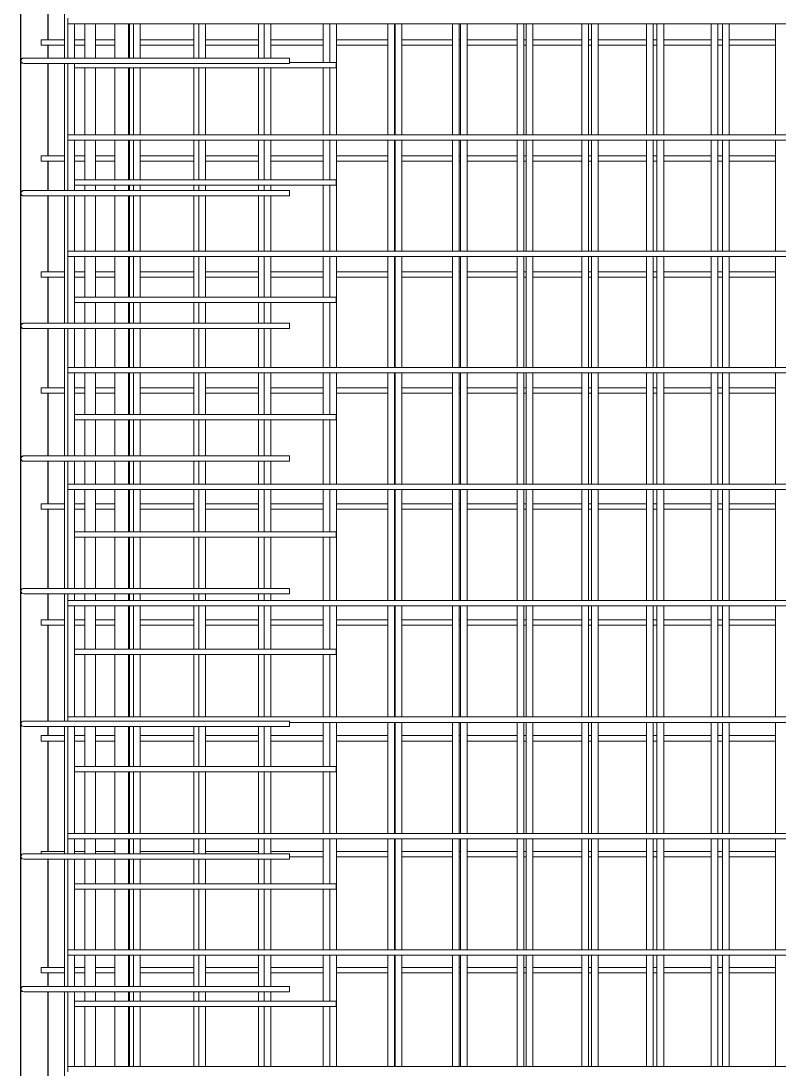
# Model space of a CAD drawing. Header units: millimetres. Extents: x 6720 to 22888, y -3063 to 10060.
# Drawn here: x 10063 to 11192, y 4714 to 6276 of the extents above; entities that cross this region are included whole.
import ezdxf

# ---------------------------------------------------------------- set-up
doc = ezdxf.new("R2010")
doc.units = ezdxf.units.MM
doc.layers.add('A-WALL', color=113, linetype='Continuous', lineweight=25)
doc.layers.add('S-RBAR', color=171, linetype='Continuous', lineweight=18)

msp = doc.modelspace()

# ---------------------------------------------------------------- linework, layer by layer
at = {"layer": 'A-WALL'}
for p, q in [((10062.6, -1395), (10062.6, 7060)), ((10102.6, 6410), (10102.6, 6247.4)), ((10102.6, 6239.4), (10102.6, 6220.3)), ((10102.6, 6212.3), (10102.6, 6074.6)), ((10102.6, 6066.6), (10102.6, 6022.7)), ((10102.6, 6014.7), (10102.6, 5901.7)), ((10102.6, 5893.7), (10102.6, 5825)), ((10102.6, 5817), (10102.6, 5728.9)), ((10102.6, 5720.9), (10102.6, 5627.3)), ((10102.6, 5619.3), (10102.6, 5556.1)), ((10102.6, 5548.1), (10102.6, 5429.7)), ((10102.6, 5421.7), (10102.6, 5383.2)), ((10102.6, 5375.2), (10102.6, 5232)), ((10102.6, 5224), (10102.6, 5210.4)), ((10102.6, 5202.4), (10102.6, 5037.6)), ((10102.6, 5026.3), (10102.6, 4864.8)), ((10102.6, 4856.8), (10102.6, 4836.7)), ((10102.6, 4828.7), (10102.6, 4691.9))]:
    msp.add_line(p, q, dxfattribs=at)
at = {"layer": 'S-RBAR'}
for p, q in [((10127.7, 6220.3), (10127.7, 6410)), ((10132.6, 6271.5), (10132.6, 6279.5)), ((10132.6, 6271.5), (12288.6, 6271.5)), ((10132.6, 6220.3), (10132.6, 6271.5)), ((10142.6, 6220.3), (10142.6, 6271.5)), ((10157.6, 6220.3), (10157.6, 6271.5)), ((10173.6, 6220.3), (10173.6, 6271.5)), ((10202.6, 6220.3), (10202.6, 6271.5)), ((10222.6, 6220.3), (10222.6, 6271.5)), ((10224.1, 6220.3), (10224.1, 6271.5)), ((10230.1, 6220.3), (10230.1, 6271.5)), ((10240.1, 6220.3), (10240.1, 6271.5)), ((10320.4, 6220.3), (10320.4, 6271.5)), ((10327.7, 6220.3), (10327.7, 6271.5)), ((10337.7, 6220.3), (10337.7, 6271.5)), ((10416.8, 6220.3), (10416.8, 6271.5)), ((10425.2, 6220.3), (10425.2, 6271.5)), ((10435.2, 6220.3), (10435.2, 6271.5)), ((10513.1, 6213.7), (10513.1, 6271.5)), ((10522.7, 6213.7), (10522.7, 6271.5)), ((10532.7, 6106), (10532.7, 6271.5)), ((10609.4, 6106), (10609.4, 6271.5)), ((10619.4, 6106), (10619.4, 6271.5)), ((10620.3, 6106), (10620.3, 6271.5)), ((10630.3, 6106), (10630.3, 6271.5)), ((10705.8, 6106), (10705.8, 6271.5)), ((10715.8, 6106), (10715.8, 6271.5)), ((10717.8, 6106), (10717.8, 6271.5)), ((10727.8, 6106), (10727.8, 6271.5)), ((10802.1, 6106), (10802.1, 6271.5)), ((10812.1, 6106), (10812.1, 6271.5)), ((10815.4, 6106), (10815.4, 6271.5)), ((10825.4, 6106), (10825.4, 6271.5)), ((10898.4, 6106), (10898.4, 6271.5)), ((10908.4, 6106), (10908.4, 6271.5)), ((10912.9, 6106), (10912.9, 6271.5)), ((10922.9, 6106), (10922.9, 6271.5)), ((10994.8, 6106), (10994.8, 6271.5)), ((11004.8, 6106), (11004.8, 6271.5)), ((11010.5, 6106), (11010.5, 6271.5)), ((11020.5, 6106), (11020.5, 6271.5)), ((11091.1, 6106), (11091.1, 6271.5)), ((11101.1, 6106), (11101.1, 6271.5)), ((11108, 6106), (11108, 6271.5)), ((11118, 6106), (11118, 6271.5)), ((11187.4, 6106), (11187.4, 6271.5)), ((10092.6, 6247.4), (10127.7, 6247.4)), ((10092.6, 6239.4), (10092.6, 6247.4)), ((10092.6, 6239.4), (10127.7, 6239.4)), ((10142.6, 6247.4), (10157.6, 6247.4)), ((10142.6, 6239.4), (10157.6, 6239.4)), ((10173.6, 6247.4), (10202.6, 6247.4)), ((10173.6, 6239.4), (10202.6, 6239.4)), ((10222.6, 6247.4), (10224.1, 6247.4)), ((10222.6, 6239.4), (10224.1, 6239.4)), ((10240.1, 6247.4), (10320.4, 6247.4)), ((10240.1, 6239.4), (10320.4, 6239.4)), ((10337.7, 6247.4), (10416.8, 6247.4)), ((10337.7, 6239.4), (10416.8, 6239.4)), ((10435.2, 6247.4), (10513.1, 6247.4)), ((10435.2, 6239.4), (10513.1, 6239.4)), ((10532.7, 6247.4), (10609.4, 6247.4)), ((10532.7, 6239.4), (10609.4, 6239.4)), ((10619.4, 6247.4), (10620.3, 6247.4)), ((10619.4, 6239.4), (10620.3, 6239.4)), ((10630.3, 6247.4), (10705.8, 6247.4)), ((10630.3, 6239.4), (10705.8, 6239.4)), ((10715.8, 6247.4), (10717.8, 6247.4)), ((10715.8, 6239.4), (10717.8, 6239.4)), ((10727.8, 6247.4), (10802.1, 6247.4)), ((10727.8, 6239.4), (10802.1, 6239.4)), ((10812.1, 6247.4), (10815.4, 6247.4)), ((10812.1, 6239.4), (10815.4, 6239.4)), ((10825.4, 6247.4), (10898.4, 6247.4)), ((10825.4, 6239.4), (10898.4, 6239.4)), ((10908.4, 6247.4), (10912.9, 6247.4)), ((10908.4, 6239.4), (10912.9, 6239.4)), ((10922.9, 6247.4), (10994.8, 6247.4)), ((10922.9, 6239.4), (10994.8, 6239.4)), ((11004.8, 6247.4), (11010.5, 6247.4)), ((11004.8, 6239.4), (11010.5, 6239.4)), ((11020.5, 6247.4), (11091.1, 6247.4)), ((11020.5, 6239.4), (11091.1, 6239.4)), ((11101.1, 6247.4), (11108, 6247.4)), ((11101.1, 6239.4), (11108, 6239.4)), ((11118, 6247.4), (11187.4, 6247.4)), ((11118, 6239.4), (11187.4, 6239.4)), ((10066.6, 6220.3), (10086.6, 6220.3)), ((10462.6, 6220.3), (10086.6, 6220.3)), ((10462.6, 6220.3), (10462.6, 6212.3)), ((10066.6, 6212.3), (10086.6, 6212.3)), ((10462.6, 6212.3), (10086.6, 6212.3)), ((10127.7, 6022.7), (10127.7, 6212.3)), ((10132.6, 6106), (10132.6, 6212.3)), ((10172.6, 6205.7), (10142.3, 6205.7)), ((10142.6, 6106), (10142.6, 6212.3)), ((10157.6, 6106), (10157.6, 6205.7)), ((10172.6, 6205.7), (10532.6, 6205.7)), ((10173.6, 6106), (10173.6, 6205.7)), ((10202.6, 6106), (10202.6, 6205.7)), ((10222.6, 6106), (10222.6, 6205.7)), ((10224.1, 6106), (10224.1, 6205.7)), ((10230.1, 6106), (10230.1, 6205.7)), ((10240.1, 6106), (10240.1, 6205.7)), ((10320.4, 6106), (10320.4, 6205.7)), ((10327.7, 6106), (10327.7, 6205.7)), ((10337.7, 6106), (10337.7, 6205.7)), ((10416.8, 6106), (10416.8, 6205.7)), ((10425.2, 6106), (10425.2, 6205.7)), ((10435.2, 6106), (10435.2, 6205.7)), ((10462.6, 6213.7), (10532.6, 6213.7)), ((10513.1, 6106), (10513.1, 6205.7)), ((10522.7, 6106), (10522.7, 6205.7)), ((10532.6, 6205.7), (10532.6, 6213.7)), ((10132.6, 6106), (12288.6, 6106)), ((10132.6, 6098), (10132.6, 6106)), ((10132.6, 6098), (12288.6, 6098)), ((10132.6, 6022.7), (10132.6, 6098)), ((10142.6, 6022.7), (10142.6, 6098)), ((10157.6, 6038.8), (10157.6, 6098)), ((10173.6, 6038.8), (10173.6, 6098)), ((10202.6, 6038.8), (10202.6, 6098)), ((10222.6, 6038.8), (10222.6, 6098)), ((10224.1, 6038.8), (10224.1, 6098)), ((10230.1, 6038.8), (10230.1, 6098)), ((10240.1, 6038.8), (10240.1, 6098)), ((10320.4, 6038.8), (10320.4, 6098)), ((10327.7, 6038.8), (10327.7, 6098)), ((10337.7, 6038.8), (10337.7, 6098)), ((10416.8, 6038.8), (10416.8, 6098)), ((10425.2, 6038.8), (10425.2, 6098)), ((10435.2, 6038.8), (10435.2, 6098)), ((10513.1, 6038.8), (10513.1, 6098)), ((10522.7, 6038.8), (10522.7, 6098)), ((10532.7, 5932.4), (10532.7, 6098)), ((10609.4, 5932.4), (10609.4, 6098)), ((10619.4, 5932.4), (10619.4, 6098)), ((10620.3, 5932.4), (10620.3, 6098)), ((10630.3, 5932.4), (10630.3, 6098)), ((10705.8, 5932.4), (10705.8, 6098)), ((10715.8, 5932.4), (10715.8, 6098)), ((10717.8, 5932.4), (10717.8, 6098)), ((10727.8, 5932.4), (10727.8, 6098)), ((10802.1, 5932.4), (10802.1, 6098)), ((10812.1, 5932.4), (10812.1, 6098)), ((10815.4, 5932.4), (10815.4, 6098)), ((10825.4, 5932.4), (10825.4, 6098)), ((10898.4, 5932.4), (10898.4, 6098)), ((10908.4, 5932.4), (10908.4, 6098)), ((10912.9, 5932.4), (10912.9, 6098)), ((10922.9, 5932.4), (10922.9, 6098)), ((10994.8, 5932.4), (10994.8, 6098)), ((11004.8, 5932.4), (11004.8, 6098)), ((11010.5, 5932.4), (11010.5, 6098)), ((11020.5, 5932.4), (11020.5, 6098)), ((11091.1, 5932.4), (11091.1, 6098)), ((11101.1, 5932.4), (11101.1, 6098)), ((11108, 5932.4), (11108, 6098)), ((11118, 5932.4), (11118, 6098)), ((11187.4, 5932.4), (11187.4, 6098)), ((10092.6, 6074.6), (10127.7, 6074.6)), ((10092.6, 6066.6), (10092.6, 6074.6)), ((10092.6, 6066.6), (10127.7, 6066.6)), ((10142.6, 6074.6), (10157.6, 6074.6)), ((10142.6, 6066.6), (10157.6, 6066.6)), ((10173.6, 6074.6), (10202.6, 6074.6)), ((10173.6, 6066.6), (10202.6, 6066.6)), ((10222.6, 6074.6), (10224.1, 6074.6)), ((10222.6, 6066.6), (10224.1, 6066.6)), ((10240.1, 6074.6), (10320.4, 6074.6)), ((10240.1, 6066.6), (10320.4, 6066.6)), ((10337.7, 6074.6), (10416.8, 6074.6)), ((10337.7, 6066.6), (10416.8, 6066.6)), ((10435.2, 6074.6), (10513.1, 6074.6)), ((10435.2, 6066.6), (10513.1, 6066.6)), ((10532.7, 6074.6), (10609.4, 6074.6)), ((10532.7, 6066.6), (10609.4, 6066.6)), ((10619.4, 6074.6), (10620.3, 6074.6)), ((10619.4, 6066.6), (10620.3, 6066.6)), ((10630.3, 6074.6), (10705.8, 6074.6)), ((10630.3, 6066.6), (10705.8, 6066.6)), ((10715.8, 6074.6), (10717.8, 6074.6)), ((10715.8, 6066.6), (10717.8, 6066.6)), ((10727.8, 6074.6), (10802.1, 6074.6)), ((10727.8, 6066.6), (10802.1, 6066.6)), ((10812.1, 6074.6), (10815.4, 6074.6)), ((10812.1, 6066.6), (10815.4, 6066.6)), ((10825.4, 6074.6), (10898.4, 6074.6)), ((10825.4, 6066.6), (10898.4, 6066.6)), ((10908.4, 6074.6), (10912.9, 6074.6)), ((10908.4, 6066.6), (10912.9, 6066.6)), ((10922.9, 6074.6), (10994.8, 6074.6)), ((10922.9, 6066.6), (10994.8, 6066.6)), ((11004.8, 6074.6), (11010.5, 6074.6)), ((11004.8, 6066.6), (11010.5, 6066.6)), ((11020.5, 6074.6), (11091.1, 6074.6)), ((11020.5, 6066.6), (11091.1, 6066.6)), ((11101.1, 6074.6), (11108, 6074.6)), ((11101.1, 6066.6), (11108, 6066.6)), ((11118, 6074.6), (11187.4, 6074.6)), ((11118, 6066.6), (11187.4, 6066.6)), ((10172.6, 6038.8), (10142.3, 6038.8)), ((10172.6, 6030.8), (10142.3, 6030.8)), ((10157.6, 6022.7), (10157.6, 6030.8)), ((10172.6, 6038.8), (10532.6, 6038.8)), ((10172.6, 6030.8), (10532.6, 6030.8)), ((10173.6, 6022.7), (10173.6, 6030.8)), ((10202.6, 6022.7), (10202.6, 6030.8)), ((10222.6, 6022.7), (10222.6, 6030.8)), ((10224.1, 6022.7), (10224.1, 6030.8)), ((10230.1, 6022.7), (10230.1, 6030.8)), ((10240.1, 6022.7), (10240.1, 6030.8)), ((10320.4, 6022.7), (10320.4, 6030.8)), ((10327.7, 6022.7), (10327.7, 6030.8)), ((10337.7, 6022.7), (10337.7, 6030.8)), ((10416.8, 6022.7), (10416.8, 6030.8)), ((10425.2, 6022.7), (10425.2, 6030.8)), ((10435.2, 6022.7), (10435.2, 6030.8)), ((10513.1, 5932.4), (10513.1, 6030.8)), ((10522.7, 5932.4), (10522.7, 6030.8)), ((10532.6, 6030.8), (10532.6, 6038.8)), ((10066.6, 6022.7), (10086.6, 6022.7)), ((10066.6, 6014.7), (10086.6, 6014.7)), ((10462.6, 6022.7), (10086.6, 6022.7)), ((10462.6, 6014.7), (10086.6, 6014.7)), ((10127.7, 5825), (10127.7, 6014.7)), ((10132.6, 5932.4), (10132.6, 6014.7)), ((10142.6, 5932.4), (10142.6, 6014.7)), ((10157.6, 5932.4), (10157.6, 6014.7)), ((10173.6, 5932.4), (10173.6, 6014.7)), ((10202.6, 5932.4), (10202.6, 6014.7)), ((10222.6, 5932.4), (10222.6, 6014.7)), ((10224.1, 5932.4), (10224.1, 6014.7)), ((10230.1, 5932.4), (10230.1, 6014.7)), ((10240.1, 5932.4), (10240.1, 6014.7)), ((10320.4, 5932.4), (10320.4, 6014.7)), ((10327.7, 5932.4), (10327.7, 6014.7)), ((10337.7, 5932.4), (10337.7, 6014.7)), ((10416.8, 5932.4), (10416.8, 6014.7)), ((10425.2, 5932.4), (10425.2, 6014.7)), ((10435.2, 5932.4), (10435.2, 6014.7)), ((10462.6, 6022.7), (10462.6, 6014.7)), ((10132.6, 5932.4), (12288.6, 5932.4)), ((10132.6, 5924.4), (10132.6, 5932.4)), ((10132.6, 5924.4), (12288.6, 5924.4)), ((10132.6, 5825), (10132.6, 5924.4)), ((10142.6, 5825), (10142.6, 5924.4)), ((10157.6, 5864), (10157.6, 5924.4)), ((10173.6, 5864), (10173.6, 5924.4)), ((10202.6, 5864), (10202.6, 5924.4)), ((10222.6, 5864), (10222.6, 5924.4)), ((10224.1, 5864), (10224.1, 5924.4)), ((10230.1, 5864), (10230.1, 5924.4)), ((10240.1, 5864), (10240.1, 5924.4)), ((10320.4, 5864), (10320.4, 5924.4)), ((10327.7, 5864), (10327.7, 5924.4)), ((10337.7, 5864), (10337.7, 5924.4)), ((10416.8, 5864), (10416.8, 5924.4)), ((10425.2, 5864), (10425.2, 5924.4)), ((10435.2, 5864), (10435.2, 5924.4)), ((10513.1, 5864), (10513.1, 5924.4)), ((10522.7, 5864), (10522.7, 5924.4)), ((10532.7, 5758.9), (10532.7, 5924.4)), ((10609.4, 5758.9), (10609.4, 5924.4)), ((10619.4, 5758.9), (10619.4, 5924.4)), ((10620.3, 5758.9), (10620.3, 5924.4)), ((10630.3, 5758.9), (10630.3, 5924.4)), ((10705.8, 5758.9), (10705.8, 5924.4)), ((10715.8, 5758.9), (10715.8, 5924.4)), ((10717.8, 5758.9), (10717.8, 5924.4)), ((10727.8, 5758.9), (10727.8, 5924.4)), ((10802.1, 5758.9), (10802.1, 5924.4)), ((10812.1, 5758.9), (10812.1, 5924.4)), ((10815.4, 5758.9), (10815.4, 5924.4)), ((10825.4, 5758.9), (10825.4, 5924.4)), ((10898.4, 5758.9), (10898.4, 5924.4)), ((10908.4, 5758.9), (10908.4, 5924.4)), ((10912.9, 5758.9), (10912.9, 5924.4)), ((10922.9, 5758.9), (10922.9, 5924.4)), ((10994.8, 5758.9), (10994.8, 5924.4)), ((11004.8, 5758.9), (11004.8, 5924.4)), ((11010.5, 5758.9), (11010.5, 5924.4)), ((11020.5, 5758.9), (11020.5, 5924.4)), ((11091.1, 5758.9), (11091.1, 5924.4)), ((11101.1, 5758.9), (11101.1, 5924.4)), ((11108, 5758.9), (11108, 5924.4)), ((11118, 5758.9), (11118, 5924.4)), ((11187.4, 5758.9), (11187.4, 5924.4)), ((10092.6, 5901.7), (10127.7, 5901.7)), ((10092.6, 5893.7), (10092.6, 5901.7)), ((10092.6, 5893.7), (10127.7, 5893.7)), ((10142.6, 5901.7), (10157.6, 5901.7)), ((10142.6, 5893.7), (10157.6, 5893.7)), ((10173.6, 5901.7), (10202.6, 5901.7)), ((10173.6, 5893.7), (10202.6, 5893.7)), ((10222.6, 5901.7), (10224.1, 5901.7)), ((10222.6, 5893.7), (10224.1, 5893.7)), ((10240.1, 5901.7), (10320.4, 5901.7)), ((10240.1, 5893.7), (10320.4, 5893.7)), ((10337.7, 5901.7), (10416.8, 5901.7)), ((10337.7, 5893.7), (10416.8, 5893.7)), ((10435.2, 5901.7), (10513.1, 5901.7)), ((10435.2, 5893.7), (10513.1, 5893.7)), ((10532.7, 5901.7), (10609.4, 5901.7)), ((10532.7, 5893.7), (10609.4, 5893.7)), ((10619.4, 5901.7), (10620.3, 5901.7)), ((10619.4, 5893.7), (10620.3, 5893.7)), ((10630.3, 5901.7), (10705.8, 5901.7)), ((10630.3, 5893.7), (10705.8, 5893.7)), ((10715.8, 5901.7), (10717.8, 5901.7)), ((10715.8, 5893.7), (10717.8, 5893.7)), ((10727.8, 5901.7), (10802.1, 5901.7)), ((10727.8, 5893.7), (10802.1, 5893.7)), ((10812.1, 5901.7), (10815.4, 5901.7)), ((10812.1, 5893.7), (10815.4, 5893.7)), ((10825.4, 5901.7), (10898.4, 5901.7)), ((10825.4, 5893.7), (10898.4, 5893.7)), ((10908.4, 5901.7), (10912.9, 5901.7)), ((10908.4, 5893.7), (10912.9, 5893.7)), ((10922.9, 5901.7), (10994.8, 5901.7)), ((10922.9, 5893.7), (10994.8, 5893.7)), ((11004.8, 5901.7), (11010.5, 5901.7)), ((11004.8, 5893.7), (11010.5, 5893.7)), ((11020.5, 5901.7), (11091.1, 5901.7)), ((11020.5, 5893.7), (11091.1, 5893.7)), ((11101.1, 5901.7), (11108, 5901.7)), ((11101.1, 5893.7), (11108, 5893.7)), ((11118, 5901.7), (11187.4, 5901.7)), ((11118, 5893.7), (11187.4, 5893.7)), ((10172.6, 5864), (10142.3, 5864)), ((10172.6, 5864), (10532.6, 5864)), ((10532.6, 5856), (10532.6, 5864)), ((10172.6, 5856), (10142.3, 5856)), ((10157.6, 5825), (10157.6, 5856)), ((10172.6, 5856), (10532.6, 5856)), ((10173.6, 5825), (10173.6, 5856)), ((10202.6, 5825), (10202.6, 5856)), ((10222.6, 5825), (10222.6, 5856)), ((10224.1, 5825), (10224.1, 5856)), ((10230.1, 5825), (10230.1, 5856)), ((10240.1, 5825), (10240.1, 5856)), ((10320.4, 5825), (10320.4, 5856)), ((10327.7, 5825), (10327.7, 5856)), ((10337.7, 5825), (10337.7, 5856)), ((10416.8, 5825), (10416.8, 5856)), ((10425.2, 5825), (10425.2, 5856)), ((10435.2, 5825), (10435.2, 5856)), ((10513.1, 5758.9), (10513.1, 5856)), ((10522.7, 5758.9), (10522.7, 5856)), ((10066.6, 5825), (10086.6, 5825)), ((10066.6, 5817), (10086.6, 5817)), ((10462.6, 5825), (10086.6, 5825)), ((10462.6, 5817), (10086.6, 5817)), ((10127.7, 5627.3), (10127.7, 5817)), ((10132.6, 5758.9), (10132.6, 5817)), ((10142.6, 5758.9), (10142.6, 5817)), ((10157.6, 5758.9), (10157.6, 5817)), ((10173.6, 5758.9), (10173.6, 5817)), ((10202.6, 5758.9), (10202.6, 5817)), ((10222.6, 5758.9), (10222.6, 5817)), ((10224.1, 5758.9), (10224.1, 5817)), ((10230.1, 5758.9), (10230.1, 5817)), ((10240.1, 5758.9), (10240.1, 5817)), ((10320.4, 5758.9), (10320.4, 5817)), ((10327.7, 5758.9), (10327.7, 5817)), ((10337.7, 5758.9), (10337.7, 5817)), ((10416.8, 5758.9), (10416.8, 5817)), ((10425.2, 5758.9), (10425.2, 5817)), ((10435.2, 5758.9), (10435.2, 5817)), ((10462.6, 5825), (10462.6, 5817)), ((10132.6, 5758.9), (12288.6, 5758.9)), ((10132.6, 5750.9), (10132.6, 5758.9)), ((10132.6, 5750.9), (12288.6, 5750.9)), ((10132.6, 5627.3), (10132.6, 5750.9)), ((10142.6, 5627.3), (10142.6, 5750.9)), ((10157.6, 5689.1), (10157.6, 5750.9)), ((10173.6, 5689.1), (10173.6, 5750.9)), ((10202.6, 5689.1), (10202.6, 5750.9)), ((10222.6, 5689.1), (10222.6, 5750.9)), ((10224.1, 5689.1), (10224.1, 5750.9)), ((10230.1, 5689.1), (10230.1, 5750.9)), ((10240.1, 5689.1), (10240.1, 5750.9)), ((10320.4, 5689.1), (10320.4, 5750.9)), ((10327.7, 5689.1), (10327.7, 5750.9)), ((10337.7, 5689.1), (10337.7, 5750.9)), ((10416.8, 5689.1), (10416.8, 5750.9)), ((10425.2, 5689.1), (10425.2, 5750.9)), ((10435.2, 5689.1), (10435.2, 5750.9)), ((10513.1, 5689.1), (10513.1, 5750.9)), ((10522.7, 5689.1), (10522.7, 5750.9)), ((10532.7, 5585.3), (10532.7, 5750.9)), ((10609.4, 5585.3), (10609.4, 5750.9)), ((10619.4, 5585.3), (10619.4, 5750.9)), ((10620.3, 5585.3), (10620.3, 5750.9)), ((10630.3, 5585.3), (10630.3, 5750.9)), ((10705.8, 5585.3), (10705.8, 5750.9)), ((10715.8, 5585.3), (10715.8, 5750.9)), ((10717.8, 5585.3), (10717.8, 5750.9)), ((10727.8, 5585.3), (10727.8, 5750.9)), ((10802.1, 5585.3), (10802.1, 5750.9)), ((10812.1, 5585.3), (10812.1, 5750.9)), ((10815.4, 5585.3), (10815.4, 5750.9)), ((10825.4, 5585.3), (10825.4, 5750.9)), ((10898.4, 5585.3), (10898.4, 5750.9)), ((10908.4, 5585.3), (10908.4, 5750.9)), ((10912.9, 5585.3), (10912.9, 5750.9)), ((10922.9, 5585.3), (10922.9, 5750.9)), ((10994.8, 5585.3), (10994.8, 5750.9)), ((11004.8, 5585.3), (11004.8, 5750.9)), ((11010.5, 5585.3), (11010.5, 5750.9)), ((11020.5, 5585.3), (11020.5, 5750.9)), ((11091.1, 5585.3), (11091.1, 5750.9)), ((11101.1, 5585.3), (11101.1, 5750.9)), ((11108, 5585.3), (11108, 5750.9)), ((11118, 5585.3), (11118, 5750.9)), ((11187.4, 5585.3), (11187.4, 5750.9)), ((10092.6, 5728.9), (10127.7, 5728.9)), ((10092.6, 5720.9), (10092.6, 5728.9)), ((10092.6, 5720.9), (10127.7, 5720.9)), ((10142.6, 5728.9), (10157.6, 5728.9)), ((10142.6, 5720.9), (10157.6, 5720.9)), ((10173.6, 5728.9), (10202.6, 5728.9)), ((10173.6, 5720.9), (10202.6, 5720.9)), ((10222.6, 5728.9), (10224.1, 5728.9)), ((10222.6, 5720.9), (10224.1, 5720.9)), ((10240.1, 5728.9), (10320.4, 5728.9)), ((10240.1, 5720.9), (10320.4, 5720.9)), ((10337.7, 5728.9), (10416.8, 5728.9)), ((10337.7, 5720.9), (10416.8, 5720.9)), ((10435.2, 5728.9), (10513.1, 5728.9)), ((10435.2, 5720.9), (10513.1, 5720.9)), ((10532.7, 5728.9), (10609.4, 5728.9)), ((10532.7, 5720.9), (10609.4, 5720.9)), ((10619.4, 5728.9), (10620.3, 5728.9)), ((10619.4, 5720.9), (10620.3, 5720.9)), ((10630.3, 5728.9), (10705.8, 5728.9)), ((10630.3, 5720.9), (10705.8, 5720.9)), ((10715.8, 5728.9), (10717.8, 5728.9)), ((10715.8, 5720.9), (10717.8, 5720.9)), ((10727.8, 5728.9), (10802.1, 5728.9)), ((10727.8, 5720.9), (10802.1, 5720.9)), ((10812.1, 5728.9), (10815.4, 5728.9)), ((10812.1, 5720.9), (10815.4, 5720.9)), ((10825.4, 5728.9), (10898.4, 5728.9)), ((10825.4, 5720.9), (10898.4, 5720.9)), ((10908.4, 5728.9), (10912.9, 5728.9)), ((10908.4, 5720.9), (10912.9, 5720.9)), ((10922.9, 5728.9), (10994.8, 5728.9)), ((10922.9, 5720.9), (10994.8, 5720.9)), ((11004.8, 5728.9), (11010.5, 5728.9)), ((11004.8, 5720.9), (11010.5, 5720.9)), ((11020.5, 5728.9), (11091.1, 5728.9)), ((11020.5, 5720.9), (11091.1, 5720.9)), ((11101.1, 5728.9), (11108, 5728.9)), ((11101.1, 5720.9), (11108, 5720.9)), ((11118, 5728.9), (11187.4, 5728.9)), ((11118, 5720.9), (11187.4, 5720.9)), ((10172.6, 5689.1), (10142.3, 5689.1)), ((10172.6, 5689.1), (10532.6, 5689.1)), ((10532.6, 5681.1), (10532.6, 5689.1)), ((10172.6, 5681.1), (10142.3, 5681.1)), ((10157.6, 5627.3), (10157.6, 5681.1)), ((10172.6, 5681.1), (10532.6, 5681.1)), ((10173.6, 5627.3), (10173.6, 5681.1)), ((10202.6, 5627.3), (10202.6, 5681.1)), ((10222.6, 5627.3), (10222.6, 5681.1)), ((10224.1, 5627.3), (10224.1, 5681.1)), ((10230.1, 5627.3), (10230.1, 5681.1)), ((10240.1, 5627.3), (10240.1, 5681.1)), ((10320.4, 5627.3), (10320.4, 5681.1)), ((10327.7, 5627.3), (10327.7, 5681.1)), ((10337.7, 5627.3), (10337.7, 5681.1)), ((10416.8, 5627.3), (10416.8, 5681.1)), ((10425.2, 5627.3), (10425.2, 5681.1)), ((10435.2, 5627.3), (10435.2, 5681.1)), ((10513.1, 5585.3), (10513.1, 5681.1)), ((10522.7, 5585.3), (10522.7, 5681.1)), ((10066.6, 5627.3), (10086.6, 5627.3)), ((10462.6, 5627.3), (10086.6, 5627.3)), ((10462.6, 5627.3), (10462.6, 5619.3)), ((10066.6, 5619.3), (10086.6, 5619.3)), ((10462.6, 5619.3), (10086.6, 5619.3)), ((10127.7, 5429.7), (10127.7, 5619.3)), ((10132.6, 5585.3), (10132.6, 5619.3)), ((10142.6, 5585.3), (10142.6, 5619.3)), ((10157.6, 5585.3), (10157.6, 5619.3)), ((10173.6, 5585.3), (10173.6, 5619.3)), ((10202.6, 5585.3), (10202.6, 5619.3)), ((10222.6, 5585.3), (10222.6, 5619.3)), ((10224.1, 5585.3), (10224.1, 5619.3)), ((10230.1, 5585.3), (10230.1, 5619.3)), ((10240.1, 5585.3), (10240.1, 5619.3)), ((10320.4, 5585.3), (10320.4, 5619.3)), ((10327.7, 5585.3), (10327.7, 5619.3)), ((10337.7, 5585.3), (10337.7, 5619.3)), ((10416.8, 5585.3), (10416.8, 5619.3)), ((10425.2, 5585.3), (10425.2, 5619.3)), ((10435.2, 5585.3), (10435.2, 5619.3)), ((10132.6, 5585.3), (12288.6, 5585.3)), ((10132.6, 5577.3), (10132.6, 5585.3)), ((10132.6, 5577.3), (12288.6, 5577.3)), ((10132.6, 5429.7), (10132.6, 5577.3)), ((10142.6, 5429.7), (10142.6, 5577.3)), ((10157.6, 5514.2), (10157.6, 5577.3)), ((10173.6, 5514.2), (10173.6, 5577.3)), ((10202.6, 5514.2), (10202.6, 5577.3)), ((10222.6, 5514.2), (10222.6, 5577.3)), ((10224.1, 5514.2), (10224.1, 5577.3)), ((10230.1, 5514.2), (10230.1, 5577.3)), ((10240.1, 5514.2), (10240.1, 5577.3)), ((10320.4, 5514.2), (10320.4, 5577.3)), ((10327.7, 5514.2), (10327.7, 5577.3)), ((10337.7, 5514.2), (10337.7, 5577.3)), ((10416.8, 5514.2), (10416.8, 5577.3)), ((10425.2, 5514.2), (10425.2, 5577.3)), ((10435.2, 5514.2), (10435.2, 5577.3)), ((10513.1, 5514.2), (10513.1, 5577.3)), ((10522.7, 5514.2), (10522.7, 5577.3)), ((10532.7, 5411.8), (10532.7, 5577.3)), ((10609.4, 5411.8), (10609.4, 5577.3)), ((10619.4, 5411.8), (10619.4, 5577.3)), ((10620.3, 5411.8), (10620.3, 5577.3)), ((10630.3, 5411.8), (10630.3, 5577.3)), ((10705.8, 5411.8), (10705.8, 5577.3)), ((10715.8, 5411.8), (10715.8, 5577.3)), ((10717.8, 5411.8), (10717.8, 5577.3)), ((10727.8, 5411.8), (10727.8, 5577.3)), ((10802.1, 5411.8), (10802.1, 5577.3)), ((10812.1, 5411.8), (10812.1, 5577.3)), ((10815.4, 5411.8), (10815.4, 5577.3)), ((10825.4, 5411.8), (10825.4, 5577.3)), ((10898.4, 5411.8), (10898.4, 5577.3)), ((10908.4, 5411.8), (10908.4, 5577.3)), ((10912.9, 5411.8), (10912.9, 5577.3)), ((10922.9, 5411.8), (10922.9, 5577.3)), ((10994.8, 5411.8), (10994.8, 5577.3)), ((11004.8, 5411.8), (11004.8, 5577.3)), ((11010.5, 5411.8), (11010.5, 5577.3)), ((11020.5, 5411.8), (11020.5, 5577.3)), ((11091.1, 5411.8), (11091.1, 5577.3)), ((11101.1, 5411.8), (11101.1, 5577.3)), ((11108, 5411.8), (11108, 5577.3)), ((11118, 5411.8), (11118, 5577.3)), ((11187.4, 5411.8), (11187.4, 5577.3)), ((10092.6, 5556.1), (10127.7, 5556.1)), ((10092.6, 5548.1), (10092.6, 5556.1)), ((10092.6, 5548.1), (10127.7, 5548.1)), ((10142.6, 5556.1), (10157.6, 5556.1)), ((10142.6, 5548.1), (10157.6, 5548.1)), ((10173.6, 5556.1), (10202.6, 5556.1)), ((10173.6, 5548.1), (10202.6, 5548.1)), ((10222.6, 5556.1), (10224.1, 5556.1)), ((10222.6, 5548.1), (10224.1, 5548.1)), ((10240.1, 5556.1), (10320.4, 5556.1)), ((10240.1, 5548.1), (10320.4, 5548.1)), ((10337.7, 5556.1), (10416.8, 5556.1)), ((10337.7, 5548.1), (10416.8, 5548.1)), ((10435.2, 5556.1), (10513.1, 5556.1)), ((10435.2, 5548.1), (10513.1, 5548.1)), ((10532.7, 5556.1), (10609.4, 5556.1)), ((10532.7, 5548.1), (10609.4, 5548.1)), ((10619.4, 5556.1), (10620.3, 5556.1)), ((10619.4, 5548.1), (10620.3, 5548.1)), ((10630.3, 5556.1), (10705.8, 5556.1)), ((10630.3, 5548.1), (10705.8, 5548.1)), ((10715.8, 5556.1), (10717.8, 5556.1)), ((10715.8, 5548.1), (10717.8, 5548.1)), ((10727.8, 5556.1), (10802.1, 5556.1)), ((10727.8, 5548.1), (10802.1, 5548.1)), ((10812.1, 5556.1), (10815.4, 5556.1)), ((10812.1, 5548.1), (10815.4, 5548.1)), ((10825.4, 5556.1), (10898.4, 5556.1)), ((10825.4, 5548.1), (10898.4, 5548.1)), ((10908.4, 5556.1), (10912.9, 5556.1)), ((10908.4, 5548.1), (10912.9, 5548.1)), ((10922.9, 5556.1), (10994.8, 5556.1)), ((10922.9, 5548.1), (10994.8, 5548.1)), ((11004.8, 5556.1), (11010.5, 5556.1)), ((11004.8, 5548.1), (11010.5, 5548.1)), ((11020.5, 5556.1), (11091.1, 5556.1)), ((11020.5, 5548.1), (11091.1, 5548.1)), ((11101.1, 5556.1), (11108, 5556.1)), ((11101.1, 5548.1), (11108, 5548.1)), ((11118, 5556.1), (11187.4, 5556.1)), ((11118, 5548.1), (11187.4, 5548.1)), ((10172.6, 5514.2), (10142.3, 5514.2)), ((10172.6, 5514.2), (10532.6, 5514.2)), ((10532.6, 5506.2), (10532.6, 5514.2)), ((10172.6, 5506.2), (10142.3, 5506.2)), ((10157.6, 5429.7), (10157.6, 5506.2)), ((10172.6, 5506.2), (10532.6, 5506.2)), ((10173.6, 5429.7), (10173.6, 5506.2)), ((10202.6, 5429.7), (10202.6, 5506.2)), ((10222.6, 5429.7), (10222.6, 5506.2)), ((10224.1, 5429.7), (10224.1, 5506.2)), ((10230.1, 5429.7), (10230.1, 5506.2)), ((10240.1, 5429.7), (10240.1, 5506.2)), ((10320.4, 5429.7), (10320.4, 5506.2)), ((10327.7, 5429.7), (10327.7, 5506.2)), ((10337.7, 5429.7), (10337.7, 5506.2)), ((10416.8, 5429.7), (10416.8, 5506.2)), ((10425.2, 5429.7), (10425.2, 5506.2)), ((10435.2, 5429.7), (10435.2, 5506.2)), ((10513.1, 5411.8), (10513.1, 5506.2)), ((10522.7, 5411.8), (10522.7, 5506.2)), ((10066.6, 5429.7), (10086.6, 5429.7)), ((10066.6, 5421.7), (10086.6, 5421.7)), ((10462.6, 5429.7), (10086.6, 5429.7)), ((10462.6, 5421.7), (10086.6, 5421.7)), ((10127.7, 5232), (10127.7, 5421.7)), ((10132.6, 5411.8), (10132.6, 5421.7)), ((10142.6, 5411.8), (10142.6, 5421.7)), ((10157.6, 5411.8), (10157.6, 5421.7)), ((10173.6, 5411.8), (10173.6, 5421.7)), ((10202.6, 5411.8), (10202.6, 5421.7)), ((10222.6, 5411.8), (10222.6, 5421.7)), ((10224.1, 5411.8), (10224.1, 5421.7)), ((10230.1, 5411.8), (10230.1, 5421.7)), ((10240.1, 5411.8), (10240.1, 5421.7)), ((10320.4, 5411.8), (10320.4, 5421.7)), ((10327.7, 5411.8), (10327.7, 5421.7)), ((10337.7, 5411.8), (10337.7, 5421.7)), ((10416.8, 5411.8), (10416.8, 5421.7)), ((10425.2, 5411.8), (10425.2, 5421.7)), ((10435.2, 5411.8), (10435.2, 5421.7)), ((10462.6, 5429.7), (10462.6, 5421.7)), ((10132.6, 5411.8), (12288.6, 5411.8)), ((10132.6, 5403.8), (10132.6, 5411.8)), ((10132.6, 5403.8), (12288.6, 5403.8)), ((10132.6, 5238.2), (10132.6, 5403.8)), ((10142.6, 5238.2), (10142.6, 5403.8)), ((10157.6, 5339.4), (10157.6, 5403.8)), ((10173.6, 5339.4), (10173.6, 5403.8)), ((10202.6, 5339.4), (10202.6, 5403.8)), ((10222.6, 5339.4), (10222.6, 5403.8)), ((10224.1, 5339.4), (10224.1, 5403.8)), ((10230.1, 5339.4), (10230.1, 5403.8)), ((10240.1, 5339.4), (10240.1, 5403.8)), ((10320.4, 5339.4), (10320.4, 5403.8)), ((10327.7, 5339.4), (10327.7, 5403.8)), ((10337.7, 5339.4), (10337.7, 5403.8)), ((10416.8, 5339.4), (10416.8, 5403.8)), ((10425.2, 5339.4), (10425.2, 5403.8)), ((10435.2, 5339.4), (10435.2, 5403.8)), ((10513.1, 5339.4), (10513.1, 5403.8)), ((10522.7, 5339.4), (10522.7, 5403.8)), ((10532.7, 5238.2), (10532.7, 5403.8)), ((10609.4, 5238.2), (10609.4, 5403.8)), ((10619.4, 5238.2), (10619.4, 5403.8)), ((10620.3, 5238.2), (10620.3, 5403.8)), ((10630.3, 5238.2), (10630.3, 5403.8)), ((10705.8, 5238.2), (10705.8, 5403.8)), ((10715.8, 5238.2), (10715.8, 5403.8)), ((10717.8, 5238.2), (10717.8, 5403.8)), ((10727.8, 5238.2), (10727.8, 5403.8)), ((10802.1, 5238.2), (10802.1, 5403.8)), ((10812.1, 5238.2), (10812.1, 5403.8)), ((10815.4, 5238.2), (10815.4, 5403.8)), ((10825.4, 5238.2), (10825.4, 5403.8)), ((10898.4, 5238.2), (10898.4, 5403.8)), ((10908.4, 5238.2), (10908.4, 5403.8)), ((10912.9, 5238.2), (10912.9, 5403.8)), ((10922.9, 5238.2), (10922.9, 5403.8)), ((10994.8, 5238.2), (10994.8, 5403.8)), ((11004.8, 5238.2), (11004.8, 5403.8)), ((11010.5, 5238.2), (11010.5, 5403.8)), ((11020.5, 5238.2), (11020.5, 5403.8)), ((11091.1, 5238.2), (11091.1, 5403.8)), ((11101.1, 5238.2), (11101.1, 5403.8)), ((11108, 5238.2), (11108, 5403.8)), ((11118, 5238.2), (11118, 5403.8)), ((11187.4, 5238.2), (11187.4, 5403.8)), ((10092.6, 5383.2), (10127.7, 5383.2)), ((10092.6, 5375.2), (10092.6, 5383.2)), ((10092.6, 5375.2), (10127.7, 5375.2)), ((10142.6, 5383.2), (10157.6, 5383.2)), ((10142.6, 5375.2), (10157.6, 5375.2)), ((10173.6, 5383.2), (10202.6, 5383.2)), ((10173.6, 5375.2), (10202.6, 5375.2)), ((10222.6, 5383.2), (10224.1, 5383.2)), ((10222.6, 5375.2), (10224.1, 5375.2)), ((10240.1, 5383.2), (10320.4, 5383.2)), ((10240.1, 5375.2), (10320.4, 5375.2)), ((10337.7, 5383.2), (10416.8, 5383.2)), ((10337.7, 5375.2), (10416.8, 5375.2)), ((10435.2, 5383.2), (10513.1, 5383.2)), ((10435.2, 5375.2), (10513.1, 5375.2)), ((10532.7, 5383.2), (10609.4, 5383.2)), ((10532.7, 5375.2), (10609.4, 5375.2)), ((10619.4, 5383.2), (10620.3, 5383.2)), ((10619.4, 5375.2), (10620.3, 5375.2)), ((10630.3, 5383.2), (10705.8, 5383.2)), ((10630.3, 5375.2), (10705.8, 5375.2)), ((10715.8, 5383.2), (10717.8, 5383.2)), ((10715.8, 5375.2), (10717.8, 5375.2)), ((10727.8, 5383.2), (10802.1, 5383.2)), ((10727.8, 5375.2), (10802.1, 5375.2)), ((10812.1, 5383.2), (10815.4, 5383.2)), ((10812.1, 5375.2), (10815.4, 5375.2)), ((10825.4, 5383.2), (10898.4, 5383.2)), ((10825.4, 5375.2), (10898.4, 5375.2)), ((10908.4, 5383.2), (10912.9, 5383.2)), ((10908.4, 5375.2), (10912.9, 5375.2)), ((10922.9, 5383.2), (10994.8, 5383.2)), ((10922.9, 5375.2), (10994.8, 5375.2)), ((11004.8, 5383.2), (11010.5, 5383.2)), ((11004.8, 5375.2), (11010.5, 5375.2)), ((11020.5, 5383.2), (11091.1, 5383.2)), ((11020.5, 5375.2), (11091.1, 5375.2)), ((11101.1, 5383.2), (11108, 5383.2)), ((11101.1, 5375.2), (11108, 5375.2)), ((11118, 5383.2), (11187.4, 5383.2)), ((11118, 5375.2), (11187.4, 5375.2)), ((10172.6, 5339.4), (10142.3, 5339.4)), ((10172.6, 5331.4), (10142.3, 5331.4)), ((10157.6, 5238.2), (10157.6, 5331.4)), ((10172.6, 5339.4), (10532.6, 5339.4)), ((10172.6, 5331.4), (10532.6, 5331.4)), ((10173.6, 5238.2), (10173.6, 5331.4)), ((10202.6, 5238.2), (10202.6, 5331.4)), ((10222.6, 5238.2), (10222.6, 5331.4)), ((10224.1, 5238.2), (10224.1, 5331.4)), ((10230.1, 5238.2), (10230.1, 5331.4)), ((10240.1, 5238.2), (10240.1, 5331.4)), ((10320.4, 5238.2), (10320.4, 5331.4)), ((10327.7, 5238.2), (10327.7, 5331.4)), ((10337.7, 5238.2), (10337.7, 5331.4)), ((10416.8, 5238.2), (10416.8, 5331.4)), ((10425.2, 5238.2), (10425.2, 5331.4)), ((10435.2, 5238.2), (10435.2, 5331.4)), ((10513.1, 5238.2), (10513.1, 5331.4)), ((10522.7, 5238.2), (10522.7, 5331.4)), ((10532.6, 5331.4), (10532.6, 5339.4)), ((10132.6, 5238.2), (12288.6, 5238.2)), ((10132.6, 5232), (10132.6, 5238.2)), ((10066.6, 5232), (10086.6, 5232)), ((10066.6, 5224), (10086.6, 5224)), ((10462.6, 5232), (10086.6, 5232)), ((10462.6, 5224), (10086.6, 5224)), ((10127.7, 5034.3), (10127.7, 5224)), ((10132.6, 5064.6), (10132.6, 5224)), ((10142.6, 5064.6), (10142.6, 5224)), ((10157.6, 5164.5), (10157.6, 5224)), ((10173.6, 5164.5), (10173.6, 5224)), ((10202.6, 5164.5), (10202.6, 5224)), ((10222.6, 5164.5), (10222.6, 5224)), ((10224.1, 5164.5), (10224.1, 5224)), ((10230.1, 5164.5), (10230.1, 5224)), ((10240.1, 5164.5), (10240.1, 5224)), ((10320.4, 5164.5), (10320.4, 5224)), ((10327.7, 5164.5), (10327.7, 5224)), ((10337.7, 5164.5), (10337.7, 5224)), ((10416.8, 5164.5), (10416.8, 5224)), ((10425.2, 5164.5), (10425.2, 5224)), ((10435.2, 5164.5), (10435.2, 5224)), ((10462.6, 5232), (10462.6, 5224)), ((10462.6, 5230.2), (11918.6, 5230.2)), ((10513.1, 5164.5), (10513.1, 5230.2)), ((10522.7, 5164.5), (10522.7, 5230.2)), ((10532.7, 5064.6), (10532.7, 5230.2)), ((10609.4, 5064.6), (10609.4, 5230.2)), ((10619.4, 5064.6), (10619.4, 5230.2)), ((10620.3, 5064.6), (10620.3, 5230.2)), ((10630.3, 5064.6), (10630.3, 5230.2)), ((10705.8, 5064.6), (10705.8, 5230.2)), ((10715.8, 5064.6), (10715.8, 5230.2)), ((10717.8, 5064.6), (10717.8, 5230.2)), ((10727.8, 5064.6), (10727.8, 5230.2)), ((10802.1, 5064.6), (10802.1, 5230.2)), ((10812.1, 5064.6), (10812.1, 5230.2)), ((10815.4, 5064.6), (10815.4, 5230.2)), ((10825.4, 5064.6), (10825.4, 5230.2)), ((10898.4, 5064.6), (10898.4, 5230.2)), ((10908.4, 5064.6), (10908.4, 5230.2)), ((10912.9, 5064.6), (10912.9, 5230.2)), ((10922.9, 5064.6), (10922.9, 5230.2)), ((10994.8, 5064.6), (10994.8, 5230.2)), ((11004.8, 5064.6), (11004.8, 5230.2)), ((11010.5, 5064.6), (11010.5, 5230.2)), ((11020.5, 5064.6), (11020.5, 5230.2)), ((11091.1, 5064.6), (11091.1, 5230.2)), ((11101.1, 5064.6), (11101.1, 5230.2)), ((11108, 5064.6), (11108, 5230.2)), ((11118, 5064.6), (11118, 5230.2)), ((11187.4, 5064.6), (11187.4, 5230.2)), ((10092.6, 5210.4), (10127.7, 5210.4)), ((10092.6, 5202.4), (10092.6, 5210.4)), ((10092.6, 5202.4), (10127.7, 5202.4)), ((10142.6, 5210.4), (10157.6, 5210.4)), ((10142.6, 5202.4), (10157.6, 5202.4)), ((10173.6, 5210.4), (10202.6, 5210.4)), ((10173.6, 5202.4), (10202.6, 5202.4)), ((10222.6, 5210.4), (10224.1, 5210.4)), ((10222.6, 5202.4), (10224.1, 5202.4)), ((10240.1, 5210.4), (10320.4, 5210.4)), ((10240.1, 5202.4), (10320.4, 5202.4)), ((10337.7, 5210.4), (10416.8, 5210.4)), ((10337.7, 5202.4), (10416.8, 5202.4)), ((10435.2, 5210.4), (10513.1, 5210.4)), ((10435.2, 5202.4), (10513.1, 5202.4)), ((10532.7, 5210.4), (10609.4, 5210.4)), ((10532.7, 5202.4), (10609.4, 5202.4)), ((10619.4, 5210.4), (10620.3, 5210.4)), ((10619.4, 5202.4), (10620.3, 5202.4)), ((10630.3, 5210.4), (10705.8, 5210.4)), ((10630.3, 5202.4), (10705.8, 5202.4)), ((10715.8, 5210.4), (10717.8, 5210.4)), ((10715.8, 5202.4), (10717.8, 5202.4)), ((10727.8, 5210.4), (10802.1, 5210.4)), ((10727.8, 5202.4), (10802.1, 5202.4)), ((10812.1, 5210.4), (10815.4, 5210.4)), ((10812.1, 5202.4), (10815.4, 5202.4)), ((10825.4, 5210.4), (10898.4, 5210.4)), ((10825.4, 5202.4), (10898.4, 5202.4)), ((10908.4, 5210.4), (10912.9, 5210.4)), ((10908.4, 5202.4), (10912.9, 5202.4)), ((10922.9, 5210.4), (10994.8, 5210.4)), ((10922.9, 5202.4), (10994.8, 5202.4)), ((11004.8, 5210.4), (11010.5, 5210.4)), ((11004.8, 5202.4), (11010.5, 5202.4)), ((11020.5, 5210.4), (11091.1, 5210.4)), ((11020.5, 5202.4), (11091.1, 5202.4)), ((11101.1, 5210.4), (11108, 5210.4)), ((11101.1, 5202.4), (11108, 5202.4)), ((11118, 5210.4), (11187.4, 5210.4)), ((11118, 5202.4), (11187.4, 5202.4)), ((10172.6, 5164.5), (10142.3, 5164.5)), ((10172.6, 5156.5), (10142.3, 5156.5)), ((10157.6, 5064.6), (10157.6, 5156.5)), ((10172.6, 5164.5), (10532.6, 5164.5)), ((10172.6, 5156.5), (10532.6, 5156.5)), ((10173.6, 5064.6), (10173.6, 5156.5)), ((10202.6, 5064.6), (10202.6, 5156.5)), ((10222.6, 5064.6), (10222.6, 5156.5)), ((10224.1, 5064.6), (10224.1, 5156.5)), ((10230.1, 5064.6), (10230.1, 5156.5)), ((10240.1, 5064.6), (10240.1, 5156.5)), ((10320.4, 5064.6), (10320.4, 5156.5)), ((10327.7, 5064.6), (10327.7, 5156.5)), ((10337.7, 5064.6), (10337.7, 5156.5)), ((10416.8, 5064.6), (10416.8, 5156.5)), ((10425.2, 5064.6), (10425.2, 5156.5)), ((10435.2, 5064.6), (10435.2, 5156.5)), ((10513.1, 5064.6), (10513.1, 5156.5)), ((10522.7, 5064.6), (10522.7, 5156.5)), ((10532.6, 5156.5), (10532.6, 5164.5)), ((10132.6, 5064.6), (12288.6, 5064.6)), ((10132.6, 5056.6), (10132.6, 5064.6)), ((10132.6, 5056.6), (12288.6, 5056.6)), ((10132.6, 5034.3), (10132.6, 5056.6)), ((10142.6, 5034.3), (10142.6, 5056.6)), ((10157.6, 5034.3), (10157.6, 5056.6)), ((10173.6, 5034.3), (10173.6, 5056.6)), ((10202.6, 5034.3), (10202.6, 5056.6)), ((10222.6, 5034.3), (10222.6, 5056.6)), ((10224.1, 5034.3), (10224.1, 5056.6)), ((10230.1, 5034.3), (10230.1, 5056.6)), ((10240.1, 5034.3), (10240.1, 5056.6)), ((10320.4, 5034.3), (10320.4, 5056.6)), ((10327.7, 5034.3), (10327.7, 5056.6)), ((10337.7, 5034.3), (10337.7, 5056.6)), ((10416.8, 5034.3), (10416.8, 5056.6)), ((10425.2, 5034.3), (10425.2, 5056.6)), ((10435.2, 5034.3), (10435.2, 5056.6)), ((10513.1, 4989.6), (10513.1, 5056.6)), ((10522.7, 4989.6), (10522.7, 5056.6)), ((10532.7, 4891.1), (10532.7, 5056.6)), ((10609.4, 4891.1), (10609.4, 5056.6)), ((10619.4, 4891.1), (10619.4, 5056.6)), ((10620.3, 4891.1), (10620.3, 5056.6)), ((10630.3, 4891.1), (10630.3, 5056.6)), ((10705.8, 4891.1), (10705.8, 5056.6)), ((10715.8, 4891.1), (10715.8, 5056.6)), ((10717.8, 4891.1), (10717.8, 5056.6)), ((10727.8, 4891.1), (10727.8, 5056.6)), ((10802.1, 4891.1), (10802.1, 5056.6)), ((10812.1, 4891.1), (10812.1, 5056.6)), ((10815.4, 4891.1), (10815.4, 5056.6)), ((10825.4, 4891.1), (10825.4, 5056.6)), ((10898.4, 4891.1), (10898.4, 5056.6)), ((10908.4, 4891.1), (10908.4, 5056.6)), ((10912.9, 4891.1), (10912.9, 5056.6)), ((10922.9, 4891.1), (10922.9, 5056.6)), ((10994.8, 4891.1), (10994.8, 5056.6)), ((11004.8, 4891.1), (11004.8, 5056.6)), ((11010.5, 4891.1), (11010.5, 5056.6)), ((11020.5, 4891.1), (11020.5, 5056.6)), ((11091.1, 4891.1), (11091.1, 5056.6)), ((11101.1, 4891.1), (11101.1, 5056.6)), ((11108, 4891.1), (11108, 5056.6)), ((11118, 4891.1), (11118, 5056.6)), ((11187.4, 4891.1), (11187.4, 5056.6)), ((10066.6, 5034.3), (10086.6, 5034.3)), ((10462.6, 5034.3), (10086.6, 5034.3)), ((10092.6, 5037.6), (10127.7, 5037.6)), ((10092.6, 5034.3), (10092.6, 5037.6)), ((10142.6, 5037.6), (10157.6, 5037.6)), ((10173.6, 5037.6), (10202.6, 5037.6)), ((10222.6, 5037.6), (10224.1, 5037.6)), ((10240.1, 5037.6), (10320.4, 5037.6)), ((10337.7, 5037.6), (10416.8, 5037.6)), ((10435.2, 5037.6), (10513.1, 5037.6)), ((10462.6, 5034.3), (10462.6, 5026.3)), ((10532.7, 5037.6), (10609.4, 5037.6)), ((10619.4, 5037.6), (10620.3, 5037.6)), ((10630.3, 5037.6), (10705.8, 5037.6)), ((10715.8, 5037.6), (10717.8, 5037.6)), ((10727.8, 5037.6), (10802.1, 5037.6)), ((10812.1, 5037.6), (10815.4, 5037.6)), ((10825.4, 5037.6), (10898.4, 5037.6)), ((10908.4, 5037.6), (10912.9, 5037.6)), ((10922.9, 5037.6), (10994.8, 5037.6)), ((11004.8, 5037.6), (11010.5, 5037.6)), ((11020.5, 5037.6), (11091.1, 5037.6)), ((11101.1, 5037.6), (11108, 5037.6)), ((11118, 5037.6), (11187.4, 5037.6)), ((10066.6, 5026.3), (10086.6, 5026.3)), ((10462.6, 5026.3), (10086.6, 5026.3)), ((10127.7, 4836.7), (10127.7, 5026.3)), ((10132.6, 4891.1), (10132.6, 5026.3)), ((10142.6, 4891.1), (10142.6, 5026.3)), ((10157.6, 4989.6), (10157.6, 5026.3)), ((10173.6, 4989.6), (10173.6, 5026.3)), ((10202.6, 4989.6), (10202.6, 5026.3)), ((10222.6, 4989.6), (10222.6, 5026.3)), ((10224.1, 4989.6), (10224.1, 5026.3)), ((10230.1, 4989.6), (10230.1, 5026.3)), ((10240.1, 4989.6), (10240.1, 5026.3)), ((10320.4, 4989.6), (10320.4, 5026.3)), ((10327.7, 4989.6), (10327.7, 5026.3)), ((10337.7, 4989.6), (10337.7, 5026.3)), ((10416.8, 4989.6), (10416.8, 5026.3)), ((10425.2, 4989.6), (10425.2, 5026.3)), ((10435.2, 4989.6), (10435.2, 5026.3)), ((10462.6, 5029.6), (10513.1, 5029.6)), ((10532.7, 5029.6), (10609.4, 5029.6)), ((10619.4, 5029.6), (10620.3, 5029.6)), ((10630.3, 5029.6), (10705.8, 5029.6)), ((10715.8, 5029.6), (10717.8, 5029.6)), ((10727.8, 5029.6), (10802.1, 5029.6)), ((10812.1, 5029.6), (10815.4, 5029.6)), ((10825.4, 5029.6), (10898.4, 5029.6)), ((10908.4, 5029.6), (10912.9, 5029.6)), ((10922.9, 5029.6), (10994.8, 5029.6)), ((11004.8, 5029.6), (11010.5, 5029.6)), ((11020.5, 5029.6), (11091.1, 5029.6)), ((11101.1, 5029.6), (11108, 5029.6)), ((11118, 5029.6), (11187.4, 5029.6)), ((10172.6, 4989.6), (10142.3, 4989.6)), ((10172.6, 4989.6), (10532.6, 4989.6)), ((10532.6, 4981.6), (10532.6, 4989.6)), ((10172.6, 4981.6), (10142.3, 4981.6)), ((10157.6, 4891.1), (10157.6, 4981.6)), ((10172.6, 4981.6), (10532.6, 4981.6)), ((10173.6, 4891.1), (10173.6, 4981.6)), ((10202.6, 4891.1), (10202.6, 4981.6)), ((10222.6, 4891.1), (10222.6, 4981.6)), ((10224.1, 4891.1), (10224.1, 4981.6)), ((10230.1, 4891.1), (10230.1, 4981.6)), ((10240.1, 4891.1), (10240.1, 4981.6)), ((10320.4, 4891.1), (10320.4, 4981.6)), ((10327.7, 4891.1), (10327.7, 4981.6)), ((10337.7, 4891.1), (10337.7, 4981.6)), ((10416.8, 4891.1), (10416.8, 4981.6)), ((10425.2, 4891.1), (10425.2, 4981.6)), ((10435.2, 4891.1), (10435.2, 4981.6)), ((10513.1, 4891.1), (10513.1, 4981.6)), ((10522.7, 4891.1), (10522.7, 4981.6)), ((10132.6, 4891.1), (12288.6, 4891.1)), ((10132.6, 4883.1), (10132.6, 4891.1)), ((10132.6, 4883.1), (12288.6, 4883.1)), ((10132.6, 4836.7), (10132.6, 4883.1)), ((10142.6, 4836.7), (10142.6, 4883.1)), ((10157.6, 4836.7), (10157.6, 4883.1)), ((10173.6, 4836.7), (10173.6, 4883.1)), ((10202.6, 4836.7), (10202.6, 4883.1)), ((10222.6, 4836.7), (10222.6, 4883.1)), ((10224.1, 4836.7), (10224.1, 4883.1)), ((10230.1, 4836.7), (10230.1, 4883.1)), ((10240.1, 4836.7), (10240.1, 4883.1)), ((10320.4, 4836.7), (10320.4, 4883.1)), ((10327.7, 4836.7), (10327.7, 4883.1)), ((10337.7, 4836.7), (10337.7, 4883.1)), ((10416.8, 4836.7), (10416.8, 4883.1)), ((10425.2, 4836.7), (10425.2, 4883.1)), ((10435.2, 4836.7), (10435.2, 4883.1)), ((10513.1, 4814.7), (10513.1, 4883.1)), ((10522.7, 4814.7), (10522.7, 4883.1)), ((10532.7, 4717.5), (10532.7, 4883.1)), ((10609.4, 4717.5), (10609.4, 4883.1)), ((10619.4, 4717.5), (10619.4, 4883.1)), ((10620.3, 4717.5), (10620.3, 4883.1)), ((10630.3, 4717.5), (10630.3, 4883.1)), ((10705.8, 4717.5), (10705.8, 4883.1)), ((10715.8, 4717.5), (10715.8, 4883.1)), ((10717.8, 4717.5), (10717.8, 4883.1)), ((10727.8, 4717.5), (10727.8, 4883.1)), ((10802.1, 4717.5), (10802.1, 4883.1)), ((10812.1, 4717.5), (10812.1, 4883.1)), ((10815.4, 4717.5), (10815.4, 4883.1)), ((10825.4, 4717.5), (10825.4, 4883.1)), ((10898.4, 4717.5), (10898.4, 4883.1)), ((10908.4, 4717.5), (10908.4, 4883.1)), ((10912.9, 4717.5), (10912.9, 4883.1)), ((10922.9, 4717.5), (10922.9, 4883.1)), ((10994.8, 4717.5), (10994.8, 4883.1)), ((11004.8, 4717.5), (11004.8, 4883.1)), ((11010.5, 4717.5), (11010.5, 4883.1)), ((11020.5, 4717.5), (11020.5, 4883.1)), ((11091.1, 4717.5), (11091.1, 4883.1)), ((11101.1, 4717.5), (11101.1, 4883.1)), ((11108, 4717.5), (11108, 4883.1)), ((11118, 4717.5), (11118, 4883.1)), ((11187.4, 4717.5), (11187.4, 4883.1)), ((10092.6, 4864.8), (10127.7, 4864.8)), ((10092.6, 4856.8), (10092.6, 4864.8)), ((10142.6, 4864.8), (10157.6, 4864.8)), ((10173.6, 4864.8), (10202.6, 4864.8)), ((10222.6, 4864.8), (10224.1, 4864.8)), ((10240.1, 4864.8), (10320.4, 4864.8)), ((10337.7, 4864.8), (10416.8, 4864.8)), ((10435.2, 4864.8), (10513.1, 4864.8)), ((10532.7, 4864.8), (10609.4, 4864.8)), ((10619.4, 4864.8), (10620.3, 4864.8)), ((10630.3, 4864.8), (10705.8, 4864.8)), ((10715.8, 4864.8), (10717.8, 4864.8)), ((10727.8, 4864.8), (10802.1, 4864.8)), ((10812.1, 4864.8), (10815.4, 4864.8)), ((10825.4, 4864.8), (10898.4, 4864.8)), ((10908.4, 4864.8), (10912.9, 4864.8)), ((10922.9, 4864.8), (10994.8, 4864.8)), ((11004.8, 4864.8), (11010.5, 4864.8)), ((11020.5, 4864.8), (11091.1, 4864.8)), ((11101.1, 4864.8), (11108, 4864.8)), ((11118, 4864.8), (11187.4, 4864.8)), ((10092.6, 4856.8), (10127.7, 4856.8)), ((10142.6, 4856.8), (10157.6, 4856.8)), ((10173.6, 4856.8), (10202.6, 4856.8)), ((10222.6, 4856.8), (10224.1, 4856.8)), ((10240.1, 4856.8), (10320.4, 4856.8)), ((10337.7, 4856.8), (10416.8, 4856.8)), ((10435.2, 4856.8), (10513.1, 4856.8)), ((10532.7, 4856.8), (10609.4, 4856.8)), ((10619.4, 4856.8), (10620.3, 4856.8)), ((10630.3, 4856.8), (10705.8, 4856.8)), ((10715.8, 4856.8), (10717.8, 4856.8)), ((10727.8, 4856.8), (10802.1, 4856.8)), ((10812.1, 4856.8), (10815.4, 4856.8)), ((10825.4, 4856.8), (10898.4, 4856.8)), ((10908.4, 4856.8), (10912.9, 4856.8)), ((10922.9, 4856.8), (10994.8, 4856.8)), ((11004.8, 4856.8), (11010.5, 4856.8)), ((11020.5, 4856.8), (11091.1, 4856.8)), ((11101.1, 4856.8), (11108, 4856.8)), ((11118, 4856.8), (11187.4, 4856.8)), ((10066.6, 4836.7), (10086.6, 4836.7)), ((10066.6, 4828.7), (10086.6, 4828.7)), ((10462.6, 4836.7), (10086.6, 4836.7)), ((10462.6, 4828.7), (10086.6, 4828.7)), ((10127.7, 4639), (10127.7, 4828.7)), ((10132.6, 4717.5), (10132.6, 4828.7)), ((10142.6, 4717.5), (10142.6, 4828.7)), ((10157.6, 4814.7), (10157.6, 4828.7)), ((10173.6, 4814.7), (10173.6, 4828.7)), ((10202.6, 4814.7), (10202.6, 4828.7)), ((10222.6, 4814.7), (10222.6, 4828.7)), ((10224.1, 4814.7), (10224.1, 4828.7)), ((10230.1, 4814.7), (10230.1, 4828.7)), ((10240.1, 4814.7), (10240.1, 4828.7)), ((10320.4, 4814.7), (10320.4, 4828.7)), ((10327.7, 4814.7), (10327.7, 4828.7)), ((10337.7, 4814.7), (10337.7, 4828.7)), ((10416.8, 4814.7), (10416.8, 4828.7)), ((10425.2, 4814.7), (10425.2, 4828.7)), ((10435.2, 4814.7), (10435.2, 4828.7)), ((10462.6, 4836.7), (10462.6, 4828.7)), ((10172.6, 4814.7), (10142.3, 4814.7)), ((10172.6, 4814.7), (10532.6, 4814.7)), ((10532.6, 4806.7), (10532.6, 4814.7)), ((10172.6, 4806.7), (10142.3, 4806.7)), ((10157.6, 4717.5), (10157.6, 4806.7)), ((10172.6, 4806.7), (10532.6, 4806.7)), ((10173.6, 4717.5), (10173.6, 4806.7)), ((10202.6, 4717.5), (10202.6, 4806.7)), ((10222.6, 4717.5), (10222.6, 4806.7)), ((10224.1, 4717.5), (10224.1, 4806.7)), ((10230.1, 4717.5), (10230.1, 4806.7)), ((10240.1, 4717.5), (10240.1, 4806.7)), ((10320.4, 4717.5), (10320.4, 4806.7)), ((10327.7, 4717.5), (10327.7, 4806.7)), ((10337.7, 4717.5), (10337.7, 4806.7)), ((10416.8, 4717.5), (10416.8, 4806.7)), ((10425.2, 4717.5), (10425.2, 4806.7)), ((10435.2, 4717.5), (10435.2, 4806.7)), ((10513.1, 4717.5), (10513.1, 4806.7)), ((10522.7, 4717.5), (10522.7, 4806.7)), ((10132.6, 4717.5), (12288.6, 4717.5)), ((10132.6, 4709.5), (10132.6, 4717.5))]:
    msp.add_line(p, q, dxfattribs=at)
for centre, start, end in [((10066.6, 6216.3), 90, 270), ((10066.6, 6216.3), 120, 165), ((10066.6, 6216.3), 90, 105), ((10066.6, 6216.3), 195, 240), ((10066.6, 6018.7), 90, 270), ((10066.6, 6018.7), 120, 165), ((10066.6, 6018.7), 195, 240), ((10066.6, 6018.7), 90, 105), ((10066.6, 5821), 90, 270), ((10066.6, 5821), 120, 165), ((10066.6, 5821), 195, 240), ((10066.6, 5821), 90, 105), ((10066.6, 5623.3), 90, 270), ((10066.6, 5623.3), 120, 165), ((10066.6, 5623.3), 90, 105), ((10066.6, 5623.3), 195, 240), ((10066.6, 5425.7), 90, 270), ((10066.6, 5425.7), 120, 165), ((10066.6, 5425.7), 195, 240), ((10066.6, 5425.7), 90, 105), ((10066.6, 5228), 90, 270), ((10066.6, 5228), 120, 165), ((10066.6, 5228), 195, 240), ((10066.6, 5228), 90, 105), ((10066.6, 5030.3), 90, 270), ((10066.6, 5030.3), 120, 165), ((10066.6, 5030.3), 90, 105), ((10066.6, 5030.3), 195, 240), ((10066.6, 4832.7), 90, 270), ((10066.6, 4832.7), 120, 165), ((10066.6, 4832.7), 195, 240), ((10066.6, 4832.7), 90, 105)]:
    msp.add_arc(centre, 4, start, end, dxfattribs=at)

doc.saveas('drawing.dxf')
